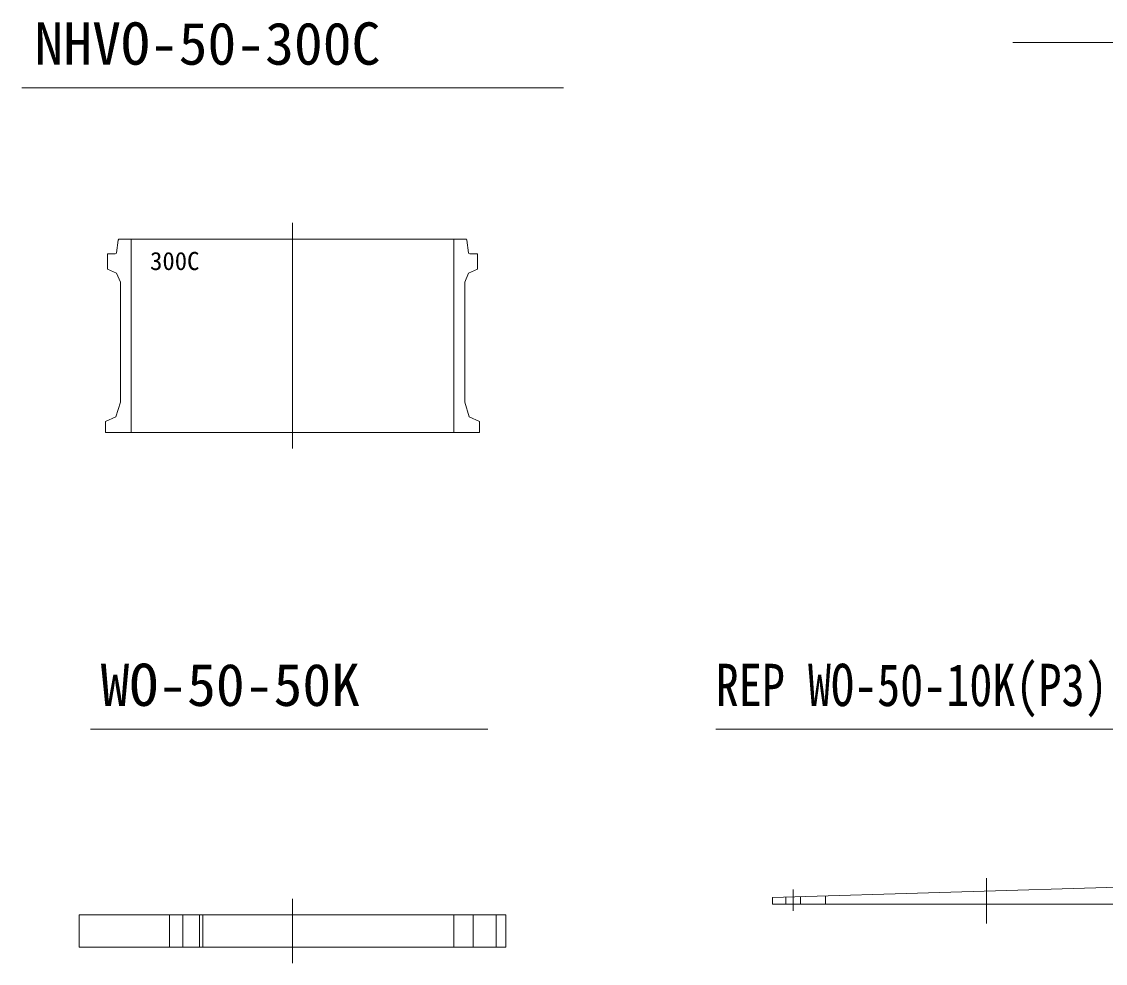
# Model space of a CAD drawing. Units: millimetres at full size, sheet at 1:20; details may follow other scales. Extents: x -5778 to 5792, y -3160 to 3160.
# Drawn here: x 1790 to 3470, y -2760 to -1300 of the extents above; entities that cross this region are included whole.
import ezdxf
from ezdxf.enums import TextEntityAlignment as Align

# ---------------------------------------------------------------- set-up
doc = ezdxf.new("R2010")
doc.units = ezdxf.units.MM
doc.header["$LTSCALE"] = 20
doc.layers.add('0-7_TEMP01', color=3, linetype='Continuous', lineweight=18)
doc.layers.add('0-9_躯体', color=7, linetype='Continuous', lineweight=9)
doc.layers.add('0-F_注釈', color=1, linetype='Continuous')
doc.styles.add('ＭＳ ゴシック', font='')
doc.styles.get('ＭＳ ゴシック').set_extended_font_data('MS Gothic')

msp = doc.modelspace()

# ---------------------------------------------------------------- linework, layer by layer
at = {"layer": '0-7_TEMP01'}
for p, q in [((3326.77, -1332.21), (5509.52, -1332.21)), ((2209.76, -1611.96), (2209.76, -1961.96)), ((3286.07, -2628.49), (3286.07, -2698.5)), ((2986.07, -2646.06), (2986.07, -2678.88)), ((2209.76, -2660.37), (2209.76, -2760.37))]:
    msp.add_line(p, q, dxfattribs=at)
at = {"layer": '0-9_躯体'}
for p, q in [((1789.76, -1402.36), (2629.76, -1402.36)), ((1936.99, -1658.21), (1939.54, -1638.69)), ((2209.76, -1636.96), (1941.51, -1636.96)), ((1959.76, -1636.96), (1959.76, -1936.96)), ((2209.76, -1636.96), (2478.01, -1636.96)), ((2459.76, -1636.96), (2459.76, -1936.96)), ((2482.53, -1658.21), (2479.99, -1638.69)), ((1922.76, -1659.95), (1922.76, -1683.95)), ((1922.76, -1659.95), (1935, -1659.95)), ((2496.76, -1659.95), (2484.52, -1659.95)), ((2496.76, -1659.95), (2496.76, -1683.95)), ((1922.76, -1683.95), (1936.76, -1689.96)), ((1936.76, -1689.96), (1942.76, -1703.95)), ((2482.76, -1689.96), (2476.76, -1703.95)), ((2496.76, -1683.95), (2482.76, -1689.96)), ((1942.76, -1703.95), (1942.76, -1889.96)), ((2476.76, -1703.95), (2476.76, -1889.96)), ((1935.76, -1912.95), (1942.76, -1889.96)), ((2483.76, -1912.95), (2476.76, -1889.96)), ((1919.76, -1919.95), (1935.76, -1912.95)), ((2499.76, -1919.95), (2483.76, -1912.95)), ((1919.76, -1919.95), (1919.76, -1936.96)), ((2499.76, -1919.95), (2499.76, -1936.96)), ((1919.76, -1936.96), (2209.76, -1936.96)), ((2499.76, -1936.96), (2209.76, -1936.96)), ((1896.3, -2396.95), (2512.85, -2396.95)), ((2866.07, -2397.16), (3706.07, -2397.16)), ((2954.07, -2658.49), (3618.07, -2638.49)), ((2954.07, -2658.49), (2954.07, -2668.5)), ((2954.07, -2668.5), (3618.07, -2668.5)), ((2974.57, -2657.88), (2974.57, -2668.5)), ((2997.57, -2657.18), (2997.57, -2668.5)), ((3036.07, -2656.03), (3036.07, -2668.5)), ((2540.76, -2685.37), (1878.76, -2685.37)), ((1878.76, -2685.37), (1878.76, -2735.37)), ((2018.96, -2685.37), (2018.96, -2735.37)), ((2018.96, -2685.37), (2018.96, -2735.37)), ((2039.45, -2685.37), (2039.45, -2735.37)), ((2065.43, -2685.37), (2065.43, -2735.37)), ((2070.92, -2685.37), (2070.92, -2735.37)), ((2459.76, -2685.37), (2459.76, -2735.37)), ((2489.76, -2685.37), (2489.76, -2735.37)), ((2525.41, -2685.37), (2525.41, -2735.37)), ((2540.76, -2685.37), (2540.76, -2735.37)), ((2540.76, -2735.37), (1878.76, -2735.37))]:
    msp.add_line(p, q, dxfattribs=at)
for centre, start, end in [((1941.51, -1638.95), 90, 172.569), ((2478.01, -1638.95), 7.431, 90), ((1935, -1657.95), 270, 352.569), ((2484.52, -1657.95), 187.431, 270)]:
    msp.add_arc(centre, 2, start, end, dxfattribs=at)

# ---------------------------------------------------------------- texts
at = {"layer": '0-9_躯体', "style": 'ＭＳ ゴシック'}
for s, p in [('NHVO-50-300C', (1809.76, -1386.32)), ('WO-50-50K', (1912.2, -2380.91))]:
    msp.add_text(s, height=65.69, dxfattribs=at).set_placement(p, align=Align.BOTTOM_LEFT)
at = {"layer": '0-9_躯体', "style": 'ＭＳ ゴシック', "width": 0.8}
msp.add_text('REP WO-50-10K(P3)', height=65.69, dxfattribs=at).set_placement((2866.07, -2381.12), align=Align.BOTTOM_LEFT)
at = {"layer": '0-F_注釈', "style": 'ＭＳ ゴシック'}
msp.add_text('300C', height=28.15, dxfattribs=at).set_placement((1988.82, -1693.58), align=Align.BOTTOM_LEFT)

doc.saveas('drawing.dxf')
